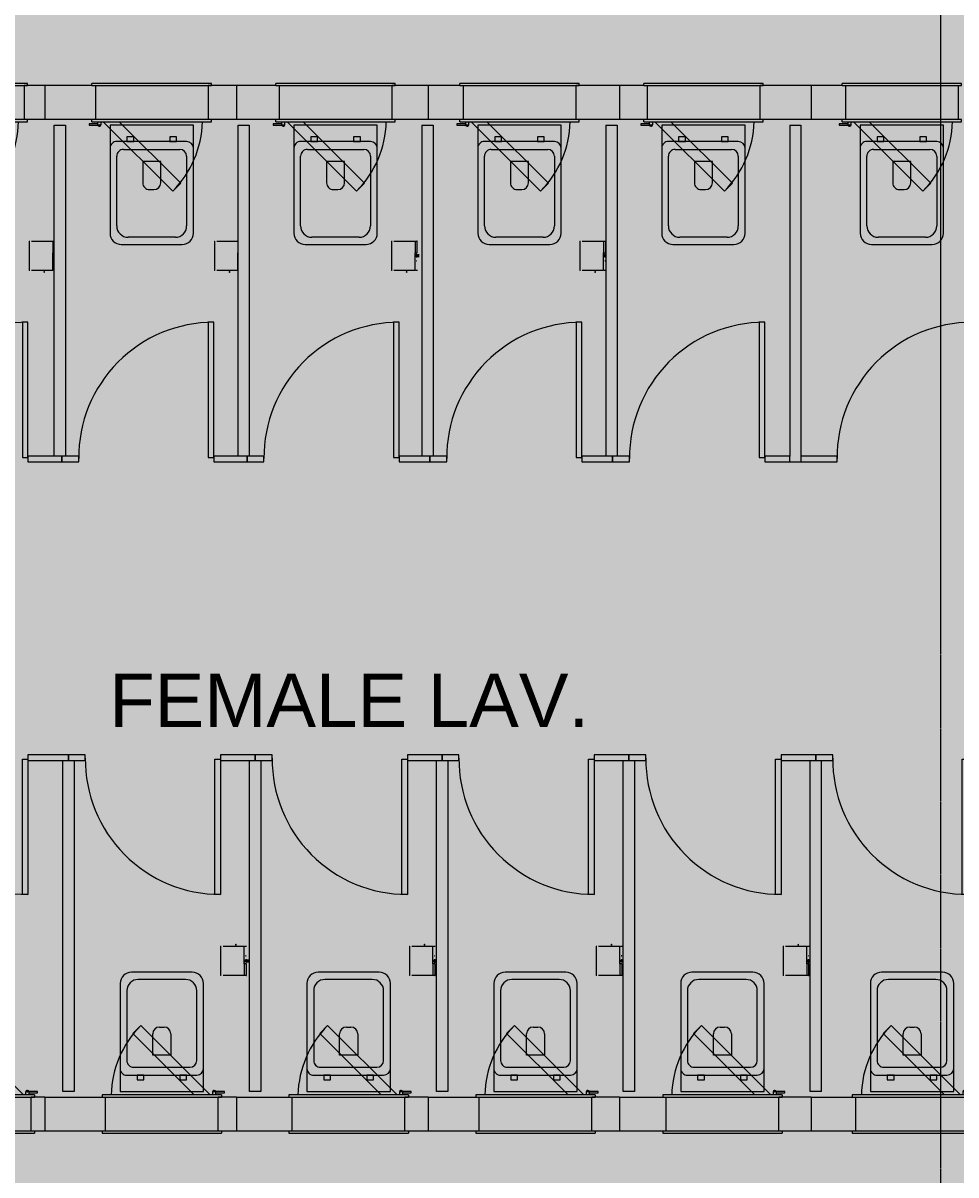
# Model space of a CAD drawing. Header units: millimetres. Extents: x 15878 to 679837, y -72324 to 391440.
# Drawn here: x 196110 to 200250, y 43002 to 48115 of the extents above; entities that cross this region are included whole.
import ezdxf

# ---------------------------------------------------------------- set-up
doc = ezdxf.new("R2010")
doc.units = ezdxf.units.MM
doc.linetypes.add('Grid Line__1_200_', pattern=[10.5, 6, -1.5, 1.5, -1.5])
for name, color, linetype, lineweight in [('A-DETL-GENF', 92, 'Continuous', 5), ('A-DOOR', 31, 'Continuous', 5), ('A-DOOR-FRAM', 31, 'Continuous', 5), ('A-FLOR', 192, 'Continuous', 5), ('A-WALL', 113, 'Continuous', 5), ('G-ANNO-TEXT', 231, 'Continuous', 5), ('P-SANR-FIXT', 6, 'Continuous', 5), ('S-GRID', 1, 'Continuous', 5)]:
    doc.layers.add(name, color=color, linetype=linetype, lineweight=lineweight)
doc.styles.add('Swis721 BT_2', font='swiss.ttf', dxfattribs={"height": 236.51772})

# ---------------------------------------------------------------- blocks, each defined once
blk = doc.blocks.new('DLN_Partition Door - 600x2100_100x25 _WH_GH_-15328233-G_F')
at = {"layer": 'A-DOOR', "color": 253}
for p, q in [((20, -509.1), (20, -534.1)), ((620, -509.1), (20, -509.1)), ((620, -534.1), (620, -509.1)), ((20, -534.1), (620, -534.1))]:
    blk.add_line(p, q, dxfattribs=at)
blk.add_arc((20, -534.1), 600, 0, 90.5, dxfattribs=at)
at = {"layer": 'P-SANR-FIXT', "color": 253}
for p, q in [((25, 115.9), (0, 115.9)), ((0, 115.9), (0, 65.9)), ((25, 65.9), (25, 115.9)), ((0, 65.9), (25, 65.9)), ((25, -534.1), (0, -534.1)), ((0, -534.1), (0, -684.1)), ((25, -684.1), (25, -534.1)), ((0, -684.1), (25, -684.1))]:
    blk.add_line(p, q, dxfattribs=at)
blk = doc.blocks.new('DLN_Partition Door - 600x2100_100x25 _WH_GH_-15328968-G_F')
at = {"layer": 'A-DOOR', "color": 253}
for p, q in [((20, 509.1), (20, 534.1)), ((20, 534.1), (620, 534.1)), ((620, 534.1), (620, 509.1)), ((620, 509.1), (20, 509.1))]:
    blk.add_line(p, q, dxfattribs=at)
blk.add_arc((20, 534.1), 600, 269.5, 360, dxfattribs=at)
at = {"layer": 'P-SANR-FIXT', "color": 253}
for p, q in [((25, 713.3), (0, 713.3)), ((0, 713.3), (0, 534.1)), ((25, 534.1), (25, 713.3)), ((0, 534.1), (25, 534.1)), ((25, -65.9), (0, -65.9)), ((0, -65.9), (0, -115.9)), ((25, -115.9), (25, -65.9)), ((0, -115.9), (25, -115.9))]:
    blk.add_line(p, q, dxfattribs=at)
blk = doc.blocks.new('DLN_Toilet Paper Roll - DLN_Toilet Paper Roll-V426-G_F')
at = {"layer": 'P-SANR-FIXT', "color": 253}
for p, q in [((-65, -6.9), (-65, -5)), ((-65, -6.9), (-65, -6.1)), ((-65, -6.1), (-65, -6.9)), ((-65, -15.5), (-65, -6.9)), ((-65, -6.9), (-12.7, -6.9)), ((-65, -109.6), (-65, -15.5)), ((-65, -15.5), (-12.7, -15.5)), ((-12.7, -6.9), (-12.7, -6.1)), ((-12.7, -6.1), (-12.7, -6.9)), ((-12.7, -15.5), (-12.7, -6.9)), ((65, -15.5), (-12.7, -15.5)), ((-5, -11), (5, -11)), ((5, -11), (-5, -11)), ((23.2, -9.3), (23.2, -6.9)), ((23.2, -6.9), (23.2, -9.3)), ((65, -5), (65, -12.4)), ((65, -15.5), (65, -109.6)), ((-65, -120.1), (-65, -117.5)), ((-65, -120.1), (65, -120.1)), ((65, -117.5), (65, -120.1))]:
    blk.add_line(p, q, dxfattribs=at)
for start_param, end_param in [(0, 3.141593), (3.141593, 6.283185)]:
    blk.add_ellipse((71.8, -52.8), major_axis=(2, 0), ratio=0.802744, start_param=start_param, end_param=end_param, dxfattribs=at)
for points, knots in [([(-4.7, -9.3), (-4.6, -9.2), (-4.6, -8.9), (-4.5, -8.5), (-4.5, -8), (-4.5, -7.6), (-4.6, -7.1), (-4.8, -6.6), (-4.9, -6.3), (-5, -6.1), (-5, -6.1), (-5, -6.1)], [0, 0, 0, 0, 0.1, 0.2, 0.3, 0.4, 0.5, 0.6, 0.8, 0.9, 0.9644096, 0.9644096, 0.9644096, 0.9644096]), ([(-5, -6.1), (-5, -6.1), (-5, -6.2), (-4.9, -6.4), (-4.8, -6.7), (-4.8, -6.9)], [0, 0, 0, 0, 0.25, 0.5, 1, 1, 1, 1]), ([(-4.8, -6.9), (-4.7, -7.2), (-4.7, -7.6), (-4.6, -8.3), (-4.7, -8.8), (-4.8, -9.3), (-4.9, -9.7), (-5, -10), (-5, -10.1), (-5, -10.1)], [0, 0, 0, 0, 0.222222, 0.333333, 0.444444, 0.583333, 0.722222, 0.861111, 1, 1, 1, 1]), ([(-5, -10.1), (-5, -10.1), (-5, -10.1), (-4.9, -10), (-4.8, -9.8), (-4.7, -9.5), (-4.7, -9.3)], [0.0801932, 0.0801932, 0.0801932, 0.0801932, 0.2, 0.4, 0.7, 1, 1, 1, 1]), ([(5, -6.1), (5, -6.1), (5, -6.1), (4.9, -6.3), (4.8, -6.6), (4.6, -7.1), (4.5, -7.6), (4.5, -8), (4.5, -8.5), (4.6, -8.9), (4.6, -9.2), (4.7, -9.3)], [0.0355904, 0.0355904, 0.0355904, 0.0355904, 0.1, 0.2, 0.4, 0.5, 0.6, 0.7, 0.8, 0.9, 1, 1, 1, 1]), ([(5, -10.1), (5, -10.1), (5, -10), (4.9, -9.8), (4.8, -9.3), (4.7, -8.7), (4.7, -8.3), (4.6, -8), (4.7, -7.7), (4.7, -7.3), (4.8, -7.1), (4.8, -6.9)], [0, 0, 0, 0, 0.111111, 0.222222, 0.444444, 0.583333, 0.652778, 0.722222, 0.791667, 0.861111, 1, 1, 1, 1]), ([(4.7, -9.3), (4.7, -9.5), (4.9, -9.8), (5, -10.1), (5, -10.1), (5, -10.1)], [0, 0, 0, 0, 0.4, 0.7, 0.9198068, 0.9198068, 0.9198068, 0.9198068]), ([(4.8, -6.9), (4.8, -6.7), (4.9, -6.4), (5, -6.2), (5, -6.1), (5, -6.1)], [0, 0, 0, 0, 0.5, 0.75, 1, 1, 1, 1])]:
    blk.add_open_spline(points, degree=3, knots=knots, dxfattribs=at)
blk = doc.blocks.new('DLN_Toilet Paper Roll - DLN_Toilet Paper Roll-2430284-G_F')
at = {"layer": 'P-SANR-FIXT', "color": 253}
for p, q in [((-7, 0), (7, 0)), ((7, 0), (-7, 0)), ((-65, -6.9), (-65, -5)), ((-65, -6.9), (-65, -6.1)), ((-65, -6.1), (-65, -6.9)), ((-65, -15.5), (-65, -6.9)), ((-65, -6.9), (-12.7, -6.9)), ((-65, -109.6), (-65, -15.5)), ((-65, -15.5), (-12.7, -15.5)), ((-12.7, -6.9), (-12.7, -6.1)), ((-12.7, -6.1), (-12.7, -6.9)), ((-12.7, -15.5), (-12.7, -6.9)), ((65, -15.5), (-12.7, -15.5)), ((-7, -2), (7, -2)), ((7, -2), (-7, -2)), ((-5, -5), (5, -5)), ((5, -5), (-5, -5)), ((-5, -11), (5, -11)), ((5, -11), (-5, -11)), ((-3, -2), (3, -2)), ((3, -2), (-3, -2)), ((-3, -5), (3, -5)), ((3, -5), (-3, -5)), ((23.2, -9.3), (23.2, -6.9)), ((23.2, -6.9), (23.2, -9.3)), ((65, -5), (65, -12.4)), ((65, -15.5), (65, -109.6)), ((-65, -120.1), (-65, -117.5)), ((-65, -120.1), (65, -120.1)), ((65, -117.5), (65, -120.1))]:
    blk.add_line(p, q, dxfattribs=at)
for start_param, end_param in [(0, 3.141593), (3.141593, 6.283185)]:
    blk.add_ellipse((71.8, -52.8), major_axis=(2, 0), ratio=0.802744, start_param=start_param, end_param=end_param, dxfattribs=at)
for points, knots in [([(-4.7, -9.3), (-4.6, -9.2), (-4.6, -8.9), (-4.5, -8.5), (-4.5, -8), (-4.5, -7.6), (-4.6, -7.1), (-4.8, -6.6), (-4.9, -6.3), (-5, -6.1), (-5, -6.1), (-5, -6.1)], [0, 0, 0, 0, 0.1, 0.2, 0.3, 0.4, 0.5, 0.6, 0.8, 0.9, 0.9644096, 0.9644096, 0.9644096, 0.9644096]), ([(-5, -6.1), (-5, -6.1), (-5, -6.2), (-4.9, -6.4), (-4.8, -6.7), (-4.8, -6.9)], [0, 0, 0, 0, 0.25, 0.5, 1, 1, 1, 1]), ([(-4.8, -6.9), (-4.7, -7.2), (-4.7, -7.6), (-4.6, -8.3), (-4.7, -8.8), (-4.8, -9.3), (-4.9, -9.7), (-5, -10), (-5, -10.1), (-5, -10.1)], [0, 0, 0, 0, 0.222222, 0.333333, 0.444444, 0.583333, 0.722222, 0.861111, 1, 1, 1, 1]), ([(-5, -10.1), (-5, -10.1), (-5, -10.1), (-4.9, -10), (-4.8, -9.8), (-4.7, -9.5), (-4.7, -9.3)], [0.0801932, 0.0801932, 0.0801932, 0.0801932, 0.2, 0.4, 0.7, 1, 1, 1, 1]), ([(5, -6.1), (5, -6.1), (5, -6.1), (4.9, -6.3), (4.8, -6.6), (4.6, -7.1), (4.5, -7.6), (4.5, -8), (4.5, -8.5), (4.6, -8.9), (4.6, -9.2), (4.7, -9.3)], [0.0355904, 0.0355904, 0.0355904, 0.0355904, 0.1, 0.2, 0.4, 0.5, 0.6, 0.7, 0.8, 0.9, 1, 1, 1, 1]), ([(5, -10.1), (5, -10.1), (5, -10), (4.9, -9.8), (4.8, -9.3), (4.7, -8.7), (4.7, -8.3), (4.6, -8), (4.7, -7.7), (4.7, -7.3), (4.8, -7.1), (4.8, -6.9)], [0, 0, 0, 0, 0.111111, 0.222222, 0.444444, 0.583333, 0.652778, 0.722222, 0.791667, 0.861111, 1, 1, 1, 1]), ([(4.7, -9.3), (4.7, -9.5), (4.9, -9.8), (5, -10.1), (5, -10.1), (5, -10.1)], [0, 0, 0, 0, 0.4, 0.7, 0.9198068, 0.9198068, 0.9198068, 0.9198068]), ([(4.8, -6.9), (4.8, -6.7), (4.9, -6.4), (5, -6.2), (5, -6.1), (5, -6.1)], [0, 0, 0, 0, 0.5, 0.75, 1, 1, 1, 1])]:
    blk.add_open_spline(points, degree=3, knots=knots, dxfattribs=at)
blk = doc.blocks.new('DLN_Toilet Paper Roll - DLN_Toilet Paper Roll-V440-G_F')
at = {"layer": 'P-SANR-FIXT', "color": 253}
for p, q in [((-65, -109.6), (-65, -15.5)), ((-65, -15.5), (-12.7, -15.5)), ((65, -15.5), (-12.7, -15.5)), ((65, -15.5), (65, -109.6)), ((-65, -120.1), (-65, -117.5)), ((-65, -120.1), (65, -120.1)), ((65, -117.5), (65, -120.1))]:
    blk.add_line(p, q, dxfattribs=at)
for start_param, end_param in [(0, 3.141593), (3.141593, 6.283185)]:
    blk.add_ellipse((71.8, -52.8), major_axis=(2, 0), ratio=0.802744, start_param=start_param, end_param=end_param, dxfattribs=at)
blk = doc.blocks.new('DLN_Toilet Paper Roll - DLN_Toilet Paper Roll-V448-G_F')
at = {"layer": 'P-SANR-FIXT', "color": 253}
for p, q in [((-65, -15.5), (-65, -11)), ((-65, -109.6), (-65, -15.5)), ((-65, -15.5), (-12.7, -15.5)), ((-12.7, -15.5), (-12.7, -11)), ((65, -15.5), (-12.7, -15.5)), ((-5, -11), (5, -11)), ((5, -11), (-5, -11)), ((23.2, -9.3), (23.2, -8.9)), ((23.2, -8.9), (23.2, -9.3)), ((65, -6.9), (65, -12.4)), ((65, -15.5), (65, -109.6)), ((-65, -120.1), (-65, -117.5)), ((-65, -120.1), (65, -120.1)), ((65, -117.5), (65, -120.1))]:
    blk.add_line(p, q, dxfattribs=at)
for start_param, end_param in [(0, 3.141593), (3.141593, 6.283185)]:
    blk.add_ellipse((71.8, -52.8), major_axis=(2, 0), ratio=0.802744, start_param=start_param, end_param=end_param, dxfattribs=at)
for points, knots in [([(-4.8, -9.2), (-4.8, -9.2), (-4.8, -9.4), (-4.9, -9.7), (-5, -10), (-5, -10.1), (-5, -10.1)], [0.5555556, 0.5555556, 0.5555556, 0.5555556, 0.5833333, 0.7222222, 0.8611111, 1, 1, 1, 1]), ([(-5, -10.1), (-5, -10.1), (-5, -10.1), (-4.9, -10), (-4.8, -9.8), (-4.7, -9.5), (-4.7, -9.3)], [0.0801932, 0.0801932, 0.0801932, 0.0801932, 0.2, 0.4, 0.7, 1, 1, 1, 1]), ([(4.7, -9.3), (4.7, -9.5), (4.9, -9.8), (5, -10.1), (5, -10.1), (5, -10.1)], [0, 0, 0, 0, 0.4, 0.7, 0.9198068, 0.9198068, 0.9198068, 0.9198068]), ([(5, -10.1), (5, -10.1), (5, -10), (4.9, -9.8), (4.8, -9.4), (4.8, -9.2)], [0, 0, 0, 0, 0.1111111, 0.2222222, 0.4444444, 0.4444444, 0.4444444, 0.4444444])]:
    blk.add_open_spline(points, degree=3, knots=knots, dxfattribs=at)
for points in [[(-4.7, -9.3), (-4.6, -9.2), (-4.6, -9.1), (-4.6, -8.9)], [(4.6, -8.9), (4.6, -9.1), (4.6, -9.2), (4.7, -9.3)]]:
    blk.add_open_spline(points, degree=3, dxfattribs=at)
blk = doc.blocks.new('DLN_Toilet Paper Roll - DLN_Toilet Paper Roll-V473-G_F')
at = {"layer": 'P-SANR-FIXT', "color": 253}
for p, q in [((-65, 117.5), (-65, 120.1)), ((65, 120.1), (-65, 120.1)), ((-65, 15.5), (-65, 109.6)), ((65, 120.1), (65, 117.5)), ((65, 109.6), (65, 15.5)), ((-65, 6.9), (-65, 15.5)), ((-12.7, 15.5), (-65, 15.5)), ((-65, 6.9), (-65, 6.1)), ((-65, 6.1), (-65, 6.9)), ((-12.7, 6.9), (-65, 6.9)), ((-65, 5), (-65, 6.9)), ((-12.7, 6.9), (-12.7, 15.5)), ((-12.7, 15.5), (65, 15.5)), ((-12.7, 6.9), (-12.7, 6.1)), ((-12.7, 6.1), (-12.7, 6.9)), ((-7, 2), (7, 2)), ((7, 2), (-7, 2)), ((-5, 11), (5, 11)), ((5, 11), (-5, 11)), ((-5, 5), (5, 5)), ((5, 5), (-5, 5)), ((-3, 5), (3, 5)), ((3, 5), (-3, 5)), ((-3, 2), (3, 2)), ((3, 2), (-3, 2)), ((23.2, 9.3), (23.2, 6.9)), ((23.2, 6.9), (23.2, 9.3)), ((65, 12.4), (65, 5))]:
    blk.add_line(p, q, dxfattribs=at)
for major_axis in [(-2, 0), (2, 0)]:
    blk.add_ellipse((71.8, 52.8), major_axis=major_axis, ratio=0.802744, start_param=3.141593, end_param=6.283185, dxfattribs=at)
for points, knots in [([(-4.7, 9.3), (-4.7, 9.5), (-4.9, 9.8), (-5, 10.1), (-5, 10.1), (-5, 10.1)], [0, 0, 0, 0, 0.4, 0.7, 0.9198068, 0.9198068, 0.9198068, 0.9198068]), ([(-5, 10.1), (-5, 10.1), (-5, 10), (-4.9, 9.8), (-4.8, 9.3), (-4.7, 8.7), (-4.7, 8.3), (-4.6, 8), (-4.7, 7.7), (-4.7, 7.3), (-4.8, 7.1), (-4.8, 6.9)], [0, 0, 0, 0, 0.111111, 0.222222, 0.444444, 0.583333, 0.652778, 0.722222, 0.791667, 0.861111, 1, 1, 1, 1]), ([(-5, 6.1), (-5, 6.1), (-5, 6.1), (-4.9, 6.3), (-4.8, 6.6), (-4.6, 7.1), (-4.5, 7.6), (-4.5, 8), (-4.5, 8.5), (-4.6, 8.9), (-4.6, 9.2), (-4.7, 9.3)], [0.0355904, 0.0355904, 0.0355904, 0.0355904, 0.1, 0.2, 0.4, 0.5, 0.6, 0.7, 0.8, 0.9, 1, 1, 1, 1]), ([(-4.8, 6.9), (-4.8, 6.7), (-4.9, 6.4), (-5, 6.2), (-5, 6.1), (-5, 6.1)], [0, 0, 0, 0, 0.5, 0.75, 1, 1, 1, 1]), ([(4.7, 9.3), (4.6, 9.2), (4.6, 8.9), (4.5, 8.5), (4.5, 8), (4.5, 7.6), (4.6, 7.1), (4.8, 6.6), (4.9, 6.3), (5, 6.1), (5, 6.1), (5, 6.1)], [0, 0, 0, 0, 0.1, 0.2, 0.3, 0.4, 0.5, 0.6, 0.8, 0.9, 0.9644096, 0.9644096, 0.9644096, 0.9644096]), ([(4.8, 6.9), (4.7, 7.2), (4.7, 7.6), (4.6, 8.3), (4.7, 8.8), (4.8, 9.3), (4.9, 9.7), (5, 10), (5, 10.1), (5, 10.1)], [0, 0, 0, 0, 0.222222, 0.333333, 0.444444, 0.583333, 0.722222, 0.861111, 1, 1, 1, 1]), ([(5, 10.1), (5, 10.1), (5, 10.1), (4.9, 10), (4.8, 9.8), (4.7, 9.5), (4.7, 9.3)], [0.0801932, 0.0801932, 0.0801932, 0.0801932, 0.2, 0.4, 0.7, 1, 1, 1, 1]), ([(5, 6.1), (5, 6.1), (5, 6.2), (4.9, 6.4), (4.8, 6.7), (4.8, 6.9)], [0, 0, 0, 0, 0.25, 0.5, 1, 1, 1, 1])]:
    blk.add_open_spline(points, degree=3, knots=knots, dxfattribs=at)
blk = doc.blocks.new('DLN_Toilet Paper Roll - DLN_Toilet Paper Roll-3170394-G_F')
at = {"layer": 'P-SANR-FIXT', "color": 253}
for p, q in [((-65, 117.5), (-65, 120.1)), ((65, 120.1), (-65, 120.1)), ((-65, 15.5), (-65, 109.6)), ((65, 120.1), (65, 117.5)), ((65, 109.6), (65, 15.5)), ((-65, 6.9), (-65, 15.5)), ((-12.7, 15.5), (-65, 15.5)), ((-65, 6.9), (-65, 6.1)), ((-65, 6.1), (-65, 6.9)), ((-12.7, 6.9), (-65, 6.9)), ((-65, 5), (-65, 6.9)), ((-12.7, 6.9), (-12.7, 15.5)), ((-12.7, 15.5), (65, 15.5)), ((-12.7, 6.9), (-12.7, 6.1)), ((-12.7, 6.1), (-12.7, 6.9)), ((-7, 2), (7, 2)), ((7, 2), (-7, 2)), ((-7, 0), (7, 0)), ((7, 0), (-7, 0)), ((-5, 11), (5, 11)), ((5, 11), (-5, 11)), ((-5, 5), (5, 5)), ((5, 5), (-5, 5)), ((-3, 5), (3, 5)), ((3, 5), (-3, 5)), ((-3, 2), (3, 2)), ((3, 2), (-3, 2)), ((23.2, 9.3), (23.2, 6.9)), ((23.2, 6.9), (23.2, 9.3)), ((65, 12.4), (65, 5))]:
    blk.add_line(p, q, dxfattribs=at)
for major_axis in [(-2, 0), (2, 0)]:
    blk.add_ellipse((71.8, 52.8), major_axis=major_axis, ratio=0.802744, start_param=3.141593, end_param=6.283185, dxfattribs=at)
for points, knots in [([(-4.7, 9.3), (-4.7, 9.5), (-4.9, 9.8), (-5, 10.1), (-5, 10.1), (-5, 10.1)], [0, 0, 0, 0, 0.4, 0.7, 0.9198068, 0.9198068, 0.9198068, 0.9198068]), ([(-5, 10.1), (-5, 10.1), (-5, 10), (-4.9, 9.8), (-4.8, 9.3), (-4.7, 8.7), (-4.7, 8.3), (-4.6, 8), (-4.7, 7.7), (-4.7, 7.3), (-4.8, 7.1), (-4.8, 6.9)], [0, 0, 0, 0, 0.111111, 0.222222, 0.444444, 0.583333, 0.652778, 0.722222, 0.791667, 0.861111, 1, 1, 1, 1]), ([(-5, 6.1), (-5, 6.1), (-5, 6.1), (-4.9, 6.3), (-4.8, 6.6), (-4.6, 7.1), (-4.5, 7.6), (-4.5, 8), (-4.5, 8.5), (-4.6, 8.9), (-4.6, 9.2), (-4.7, 9.3)], [0.0355904, 0.0355904, 0.0355904, 0.0355904, 0.1, 0.2, 0.4, 0.5, 0.6, 0.7, 0.8, 0.9, 1, 1, 1, 1]), ([(-4.8, 6.9), (-4.8, 6.7), (-4.9, 6.4), (-5, 6.2), (-5, 6.1), (-5, 6.1)], [0, 0, 0, 0, 0.5, 0.75, 1, 1, 1, 1]), ([(4.7, 9.3), (4.6, 9.2), (4.6, 8.9), (4.5, 8.5), (4.5, 8), (4.5, 7.6), (4.6, 7.1), (4.8, 6.6), (4.9, 6.3), (5, 6.1), (5, 6.1), (5, 6.1)], [0, 0, 0, 0, 0.1, 0.2, 0.3, 0.4, 0.5, 0.6, 0.8, 0.9, 0.9644096, 0.9644096, 0.9644096, 0.9644096]), ([(4.8, 6.9), (4.7, 7.2), (4.7, 7.6), (4.6, 8.3), (4.7, 8.8), (4.8, 9.3), (4.9, 9.7), (5, 10), (5, 10.1), (5, 10.1)], [0, 0, 0, 0, 0.222222, 0.333333, 0.444444, 0.583333, 0.722222, 0.861111, 1, 1, 1, 1]), ([(5, 10.1), (5, 10.1), (5, 10.1), (4.9, 10), (4.8, 9.8), (4.7, 9.5), (4.7, 9.3)], [0.0801932, 0.0801932, 0.0801932, 0.0801932, 0.2, 0.4, 0.7, 1, 1, 1, 1]), ([(5, 6.1), (5, 6.1), (5, 6.2), (4.9, 6.4), (4.8, 6.7), (4.8, 6.9)], [0, 0, 0, 0, 0.25, 0.5, 1, 1, 1, 1])]:
    blk.add_open_spline(points, degree=3, knots=knots, dxfattribs=at)
blk = doc.blocks.new('DLN_Toilet - DLN_Toilet-12122835-G_F')
at = {"layer": 'P-SANR-FIXT', "color": 253}
for p, q in [((135, 700), (-135, 700)), ((-105, 667.8), (105.2, 667.8)), ((-185, 650), (-185, 272.8)), ((-155, 307.8), (-155, 617.8)), ((155.2, 617.8), (155.2, 307.8)), ((185, 272.8), (185, 650)), ((-40, 426.5), (-40, 331.7)), ((10, 456.5), (-10, 456.5)), ((40, 331.7), (40, 426.5)), ((-40, 331.7), (40, 331.7)), ((-185, 272.8), (-185, 170)), ((125.2, 277.8), (-125, 277.8)), ((185, 170), (185, 272.8)), ((-155, 242.8), (155, 242.8)), ((-80, 242.8), (-110, 242.8)), ((-110, 242.8), (-110, 222.8)), ((-110, 222.8), (-80, 222.8)), ((-80, 222.8), (-80, 242.8)), ((110, 242.8), (80, 242.8)), ((80, 242.8), (80, 222.8)), ((80, 222.8), (110, 222.8)), ((110, 222.8), (110, 242.8)), ((-185, 170), (185, 170))]:
    blk.add_line(p, q, dxfattribs=at)
for centre, radius, start, end in [((-135, 650), 50, 90, 180), ((-105, 617.8), 50, 90, 180), ((105.2, 617.8), 50, 0, 90), ((135, 650), 50, 0, 90), ((-10, 426.5), 30, 90, 180), ((10, 426.5), 30, 360, 90), ((-125, 307.8), 30, 180, 270), ((125.2, 307.8), 30, 270, 0), ((-155, 272.8), 30, 180, 270), ((155, 272.8), 30, 270, 0)]:
    blk.add_arc(centre, radius, start, end, dxfattribs=at)
blk = doc.blocks.new('DLN_Toilet - DLN_Toilet-2427093-G_F')
at = {"layer": 'P-SANR-FIXT', "color": 253}
for p, q in [((-185, -170), (-185, -272.8)), ((185, -170), (-185, -170)), ((185, -272.8), (185, -170)), ((155, -242.8), (-155, -242.8)), ((-80, -222.8), (-110, -222.8)), ((-110, -222.8), (-110, -242.8)), ((-110, -242.8), (-80, -242.8)), ((-80, -242.8), (-80, -222.8)), ((80, -222.8), (80, -242.8)), ((110, -222.8), (80, -222.8)), ((80, -242.8), (110, -242.8)), ((110, -242.8), (110, -222.8)), ((-185, -272.8), (-185, -650)), ((125.2, -277.8), (-125, -277.8)), ((185, -650), (185, -272.8)), ((-155, -307.8), (-155, -617.8)), ((-40, -426.5), (-40, -331.7)), ((-40, -331.7), (40, -331.7)), ((40, -331.7), (40, -426.5)), ((155.2, -617.8), (155.2, -307.8)), ((10, -456.5), (-10, -456.5)), ((-135, -700), (135, -700)), ((-105, -667.8), (105.2, -667.8))]:
    blk.add_line(p, q, dxfattribs=at)
for centre, radius, start, end in [((-155, -272.8), 30, 90, 180), ((155, -272.8), 30, 360, 90), ((-125, -307.8), 30, 90, 180), ((125.2, -307.8), 30, 360, 90), ((-10, -426.5), 30, 180, 270), ((10, -426.5), 30, 270, 360), ((-135, -650), 50, 180, 270), ((-105, -617.8), 50, 180, 270), ((105.2, -617.8), 50, 270, 360), ((135, -650), 50, 270, 360)]:
    blk.add_arc(centre, radius, start, end, dxfattribs=at)
blk = doc.blocks.new('DLN-Access Panel__AP01_ - _AP04_ 450 x 650 _WH_-V654-G_F')
at = {"layer": 'A-DOOR', "color": 253}
for p, q in [((-265, 75), (-265, 85)), ((265, 85), (-265, 85)), ((-265, 75), (265, 75)), ((265, 75), (265, 85)), ((-240, -95), (-277.5, -95)), ((-277.5, -95), (-277.5, -100)), ((-277.5, -100), (-239.6, -100)), ((-265, -85), (-265, -78.1)), ((-265, -85), (265, -85)), ((265, -75), (-262.7, -75)), ((-240, -85), (-240, -97.5)), ((-225, -97.5), (-225, -85)), ((-215, -85), (93.2, -393.2)), ((128.6, -357.8), (-144.3, -85)), ((265, -85), (265, -75)), ((93.2, -393.2), (128.6, -357.8))]:
    blk.add_line(p, q, dxfattribs=at)
for centre, radius, start, end in [((-232.5, -97.5), 7.5, 180, 0), ((-232.5, -97.5), 7.5, 195, 0), ((-232.5, -97.5), 7.5, 199.4712, 360), ((-232.5, -97.5), 7.5, 199.4712, 360), ((-232.5, -97.5), 2, 180, 360), ((-232.5, -97.5), 2, 180, 360), ((-225, -75), 450, 315, 358.6824)]:
    blk.add_arc(centre, radius, start, end, dxfattribs=at)
at = {"layer": 'A-DOOR-FRAM', "color": 253}
for p, q in [((-250, 75), (-250, -75)), ((250, 75), (250, -75))]:
    blk.add_line(p, q, dxfattribs=at)
blk = doc.blocks.new('DLN-Access Panel__AP01_ - _AP04_ 450 x 650 _WH_-V653-G_F')
at = {"layer": 'A-DOOR', "color": 253}
for p, q in [((-265, 75), (-265, 85)), ((265, 85), (-265, 85)), ((-265, 75), (265, 75)), ((265, 75), (265, 85)), ((-240, -95), (-277.5, -95)), ((-277.5, -95), (-277.5, -100)), ((-277.5, -100), (-239.6, -100)), ((-265, -85), (-265, -75)), ((265, -75), (-265, -75)), ((-265, -85), (265, -85)), ((-240, -85), (-240, -97.5)), ((-225, -97.5), (-225, -85)), ((-215, -85), (93.2, -393.2)), ((128.6, -357.8), (-144.3, -85)), ((265, -85), (265, -75)), ((93.2, -393.2), (128.6, -357.8))]:
    blk.add_line(p, q, dxfattribs=at)
for centre, radius, start, end in [((-232.5, -97.5), 7.5, 180, 0), ((-232.5, -97.5), 7.5, 195, 0), ((-232.5, -97.5), 7.5, 199.4712, 360), ((-232.5, -97.5), 7.5, 199.4712, 360), ((-232.5, -97.5), 2, 180, 360), ((-232.5, -97.5), 2, 180, 360), ((-225, -75), 450, 315, 358.6824)]:
    blk.add_arc(centre, radius, start, end, dxfattribs=at)
at = {"layer": 'A-DOOR-FRAM', "color": 253}
for p, q in [((-250, 75), (-250, -75)), ((250, 75), (250, -75))]:
    blk.add_line(p, q, dxfattribs=at)
blk = doc.blocks.new('DLN-Access Panel__AP01_ - _AP04_ 450 x 650 _WH_-16053561-G_F')
at = {"layer": 'A-DOOR', "color": 253}
for p, q in [((-265, 75), (-265, 85)), ((265, 85), (-265, 85)), ((-265, 75), (265, 75)), ((265, 75), (265, 85)), ((-240, -95), (-277.5, -95)), ((-277.5, -95), (-277.5, -100)), ((-277.5, -100), (-239.6, -100)), ((-265, -85), (-265, -75)), ((265, -75), (-265, -75)), ((-265, -85), (265, -85)), ((-240, -85), (-240, -97.5)), ((-225, -97.5), (-225, -85)), ((-215, -85), (93.2, -393.2)), ((128.6, -357.8), (-144.3, -85)), ((265, -85), (265, -75)), ((93.2, -393.2), (128.6, -357.8))]:
    blk.add_line(p, q, dxfattribs=at)
for centre, radius, start, end in [((-232.5, -97.5), 7.5, 180, 0), ((-232.5, -97.5), 7.5, 195, 0), ((-232.5, -97.5), 7.5, 199.4712, 360), ((-232.5, -97.5), 7.5, 199.4712, 360), ((-232.5, -97.5), 2, 180, 360), ((-232.5, -97.5), 2, 180, 360), ((-225, -75), 450, 315, 358.6824)]:
    blk.add_arc(centre, radius, start, end, dxfattribs=at)
at = {"layer": 'A-DOOR-FRAM', "color": 253}
for p, q in [((-250, 75), (-250, -75)), ((250, 75), (250, -75))]:
    blk.add_line(p, q, dxfattribs=at)
blk = doc.blocks.new('DLN_Partition Door - 600x2100_100x25 _WH_GH_-15328571-G_F')
at = {"layer": 'A-DOOR', "color": 253}
for p, q in [((20, -509.1), (20, -534.1)), ((620, -509.1), (20, -509.1)), ((620, -534.1), (620, -509.1)), ((20, -534.1), (620, -534.1))]:
    blk.add_line(p, q, dxfattribs=at)
blk.add_arc((20, -534.1), 600, 0, 90.5, dxfattribs=at)
at = {"layer": 'P-SANR-FIXT', "color": 253}
for p, q in [((25, 140.9), (0, 140.9)), ((0, 140.9), (0, 65.9)), ((25, 65.9), (25, 140.9)), ((0, 65.9), (25, 65.9)), ((25, -534.1), (0, -534.1)), ((0, -534.1), (0, -681.1)), ((25, -681.1), (25, -534.1)), ((0, -681.1), (25, -681.1))]:
    blk.add_line(p, q, dxfattribs=at)
blk = doc.blocks.new('DLN_Partition Door - 600x2100_100x25 _WH_GH_-15328772-G_F')
at = {"layer": 'A-DOOR', "color": 253}
for p, q in [((20, -509.1), (20, -534.1)), ((620, -509.1), (20, -509.1)), ((620, -534.1), (620, -509.1)), ((20, -534.1), (620, -534.1))]:
    blk.add_line(p, q, dxfattribs=at)
blk.add_arc((20, -534.1), 600, 0, 90.5, dxfattribs=at)
at = {"layer": 'P-SANR-FIXT', "color": 253}
for p, q in [((25, 140.9), (0, 140.9)), ((0, 140.9), (0, 65.9)), ((25, 65.9), (25, 140.9)), ((0, 65.9), (25, 65.9)), ((25, -534.1), (0, -534.1)), ((0, -534.1), (0, -670.1)), ((25, -670.1), (25, -534.1)), ((0, -670.1), (25, -670.1))]:
    blk.add_line(p, q, dxfattribs=at)
blk = doc.blocks.new('DLN_Partition Door - 600x2100_100x25 _WH_GH_-15328855-G_F')
at = {"layer": 'A-DOOR', "color": 253}
for p, q in [((20, -509.1), (20, -534.1)), ((620, -509.1), (20, -509.1)), ((620, -534.1), (620, -509.1)), ((20, -534.1), (620, -534.1))]:
    blk.add_line(p, q, dxfattribs=at)
blk.add_arc((20, -534.1), 600, 0, 90.5, dxfattribs=at)
at = {"layer": 'P-SANR-FIXT', "color": 253}
for p, q in [((25, 140.9), (0, 140.9)), ((0, 140.9), (0, 65.9)), ((25, 65.9), (25, 140.9)), ((0, 65.9), (25, 65.9)), ((25, -534.1), (0, -534.1)), ((0, -534.1), (0, -645.1)), ((25, -645.1), (25, -534.1)), ((0, -645.1), (25, -645.1))]:
    blk.add_line(p, q, dxfattribs=at)
blk = doc.blocks.new('DLN_Partition Door - 600x2100_100x25 _WH_GH_-15329037-G_F')
at = {"layer": 'A-DOOR', "color": 253}
for p, q in [((20, 509.1), (20, 534.1)), ((20, 534.1), (620, 534.1)), ((620, 534.1), (620, 509.1)), ((620, 509.1), (20, 509.1))]:
    blk.add_line(p, q, dxfattribs=at)
blk.add_arc((20, 534.1), 600, 269.5, 360, dxfattribs=at)
at = {"layer": 'P-SANR-FIXT', "color": 253}
for p, q in [((25, 688.3), (0, 688.3)), ((0, 688.3), (0, 534.1)), ((25, 534.1), (25, 688.3)), ((0, 534.1), (25, 534.1)), ((25, -65.9), (0, -65.9)), ((0, -65.9), (0, -140.9)), ((25, -140.9), (25, -65.9)), ((0, -140.9), (25, -140.9))]:
    blk.add_line(p, q, dxfattribs=at)
blk = doc.blocks.new('DLN_Partition Door - 600x2100_100x25 _WH_GH_-18383212-G_F')
at = {"layer": 'A-DOOR', "color": 253}
for p, q in [((20, -509.1), (20, -534.1)), ((620, -509.1), (20, -509.1)), ((620, -534.1), (620, -509.1)), ((20, -534.1), (620, -534.1))]:
    blk.add_line(p, q, dxfattribs=at)
blk.add_arc((20, -534.1), 600, 0, 90.5, dxfattribs=at)
at = {"layer": 'P-SANR-FIXT', "color": 253}
for p, q in [((25, 225.9), (0, 225.9)), ((0, 225.9), (0, 65.9)), ((25, 65.9), (25, 225.9)), ((0, 65.9), (25, 65.9)), ((25, -534.1), (0, -534.1)), ((0, -534.1), (0, -694.1)), ((25, -694.1), (25, -534.1)), ((0, -694.1), (25, -694.1))]:
    blk.add_line(p, q, dxfattribs=at)

msp = doc.modelspace()

# ---------------------------------------------------------------- hatches: boundary and pattern name
at = {"layer": 'A-DETL-GENF', "transparency": 33554585}
h = msp.add_hatch(color=253, dxfattribs=at)
h.paths.add_polyline_path([(193031.8, 30457.5), (193031.8, 31607.5), (195106.8, 31607.5), (195106.8, 34107.5), (202306.8, 34107.5), (202306.8, 35797.5), (205331.8, 35797.5), (205331.8, 52007.5), (202831.8, 52007.5), (202831.8, 51406.3), (202231.8, 51406.3), (202231.8, 48337.5), (196081.8, 48337.5), (196081.8, 52057.5), (193181.8, 52057.5), (193181.8, 49957.5), (189481.8, 49957.5), (189481.8, 52057.5), (177431.8, 52057.5), (177431.8, 45607.5), (166981.8, 45607.5), (166981.8, 31607.5), (190881.8, 31607.5), (190881.8, 30457.5)], flags=0)
h.paths.add_polyline_path([(178081.8, 39607.5), (177481.8, 39607.5), (177481.8, 40207.5), (178081.8, 40207.5)], flags=0)
h.paths.add_polyline_path([(199881.8, 39607.5), (199881.8, 40207.5), (200481.8, 40207.5), (200481.8, 39607.5), (199984.4, 39607.5)], flags=0)
h.paths.add_polyline_path([(189481.8, 39607.5), (189481.8, 40207.5), (190081.8, 40207.5), (190081.8, 39607.5)], flags=0)
h.paths.add_polyline_path([(178081.8, 51407.5), (177481.8, 51407.5), (177481.8, 52007.5), (178081.8, 52007.5), (178081.8, 51515.3)], flags=0)

# ---------------------------------------------------------------- linework, layer by layer
at = {"layer": 'A-FLOR'}
for p, q in [((196430.8, 47687.5), (196206.8, 47687.5)), ((197246.8, 47687.5), (197056.8, 47687.5)), ((198062.8, 47687.5), (197906.8, 47687.5)), ((198878.8, 47687.5), (198756.8, 47687.5)), ((199759.3, 47687.5), (199606.8, 47687.5)), ((196206.8, 43347.5), (196475.6, 43347.5)), ((197056.8, 43347.5), (197304.7, 43347.5)), ((197906.8, 43347.5), (198133.9, 43347.5)), ((198756.8, 43347.5), (198963.1, 43347.5)), ((199606.8, 43347.5), (199804.7, 43347.5))]:
    msp.add_line(p, q, dxfattribs=at)
at = {"layer": 'A-WALL', "color": 253}
for p, q in [((196415.8, 47837.5), (196114.8, 47837.5)), ((196206.8, 47837.5), (196206.8, 47687.5)), ((197231.8, 47837.5), (196930.8, 47837.5)), ((197056.8, 47837.5), (197056.8, 47777.7)), ((198047.8, 47837.5), (197746.8, 47837.5)), ((197906.8, 47837.5), (197906.8, 47687.5)), ((198863.8, 47837.5), (198562.8, 47837.5)), ((198756.8, 47837.5), (198756.8, 47687.5)), ((199744.3, 47837.5), (199378.8, 47837.5)), ((199606.8, 47837.5), (199606.8, 47687.5)), ((197056.8, 47775.4), (197056.8, 47687.5)), ((196206.8, 47687.5), (196114.8, 47687.5)), ((196247.8, 46192.5), (196247.8, 47662.5)), ((196247.8, 47662.5), (196297.8, 47662.5)), ((196297.8, 47662.5), (196297.8, 46192.5)), ((197056.8, 47687.5), (196930.8, 47687.5)), ((197063.8, 46192.5), (197063.8, 47662.5)), ((197063.8, 47662.5), (197113.8, 47662.5)), ((197113.8, 47662.5), (197113.8, 46192.5)), ((197906.8, 47687.5), (197746.8, 47687.5)), ((197879.8, 47662.5), (197879.8, 46192.5)), ((197879.8, 47662.5), (197929.8, 47662.5)), ((197929.8, 47662.5), (197929.8, 46192.5)), ((198756.8, 47687.5), (198562.8, 47687.5)), ((198695.8, 47662.5), (198695.8, 46192.5)), ((198695.8, 47662.5), (198745.8, 47662.5)), ((198745.8, 47662.5), (198745.8, 46192.5)), ((199606.8, 47687.5), (199378.8, 47687.5)), ((199511.8, 47662.5), (199511.8, 46192.5)), ((199511.8, 47662.5), (199561.8, 47662.5)), ((199561.8, 47662.5), (199561.8, 46192.5)), ((199511.8, 46167.5), (199561.8, 46167.5)), ((196286, 43372.5), (196286, 44842.5)), ((196336, 44842.5), (196336, 43372.5)), ((197115.1, 43372.5), (197115.1, 44842.5)), ((197165.1, 44842.5), (197165.1, 43372.5)), ((197944.3, 43372.5), (197944.3, 44842.5)), ((197994.3, 44842.5), (197994.3, 43372.5)), ((198773.5, 43372.5), (198773.5, 44842.5)), ((198823.5, 44842.5), (198823.5, 43372.5)), ((199602.6, 43372.5), (199602.6, 44842.5)), ((199652.6, 43372.5), (199652.6, 44842.5)), ((196336, 43372.5), (196286, 43372.5)), ((197165.1, 43372.5), (197115.1, 43372.5)), ((197994.3, 43372.5), (197944.3, 43372.5)), ((198823.5, 43372.5), (198773.5, 43372.5)), ((199652.6, 43372.5), (199602.6, 43372.5)), ((196206.8, 43347.5), (196146.4, 43347.5)), ((196206.8, 43347.5), (196206.8, 43197.5)), ((197056.8, 43347.5), (196975.6, 43347.5)), ((197056.8, 43347.5), (197056.8, 43197.5)), ((197906.8, 43347.5), (197804.7, 43347.5)), ((197906.8, 43347.5), (197906.8, 43197.5)), ((198756.8, 43347.5), (198633.9, 43347.5)), ((198756.8, 43347.5), (198756.8, 43197.5)), ((199606.8, 43347.5), (199463.1, 43347.5)), ((199606.8, 43347.5), (199606.8, 43197.5)), ((196460.6, 43197.5), (196146.4, 43197.5)), ((197289.7, 43197.5), (196975.6, 43197.5)), ((198118.9, 43197.5), (197804.7, 43197.5)), ((198948.1, 43197.5), (198633.9, 43197.5)), ((199789.7, 43197.5), (199463.1, 43197.5))]:
    msp.add_line(p, q, dxfattribs=at)
at = {"layer": 'S-GRID', "color": 254, "linetype": 'Grid Line__1_200_'}
msp.add_line((200181.8, -17971.6), (200181.8, 51177.7), dxfattribs=at)

# ---------------------------------------------------------------- block references
at = {"layer": 'A-DOOR', "color": 253}
for name, p in [('DLN-Access Panel__AP01_ - _AP04_ 450 x 650 _WH_-V654-G_F', (195864.8, 47762.5)), ('DLN-Access Panel__AP01_ - _AP04_ 450 x 650 _WH_-V653-G_F', (196680.8, 47762.5)), ('DLN-Access Panel__AP01_ - _AP04_ 450 x 650 _WH_-V653-G_F', (197496.8, 47762.5)), ('DLN-Access Panel__AP01_ - _AP04_ 450 x 650 _WH_-V653-G_F', (198312.8, 47762.5)), ('DLN-Access Panel__AP01_ - _AP04_ 450 x 650 _WH_-V653-G_F', (199128.8, 47762.5)), ('DLN-Access Panel__AP01_ - _AP04_ 450 x 650 _WH_-V653-G_F', (200009.3, 47762.5))]:
    msp.add_blockref(name, p, dxfattribs=at)
at = {"layer": 'A-DOOR', "color": 253, "rotation": 180}
for p in [(195896.4, 43272.5), (196725.6, 43272.5), (197554.7, 43272.5), (198383.9, 43272.5), (199213.1, 43272.5), (200054.7, 43272.5)]:
    msp.add_blockref('DLN-Access Panel__AP01_ - _AP04_ 450 x 650 _WH_-16053561-G_F', p, dxfattribs=at)
at = {"layer": 'P-SANR-FIXT', "color": 253}
for name, p, rotation in [('DLN_Toilet Paper Roll - DLN_Toilet Paper Roll-3170394-G_F', (197106.8, 43952.5), 90.00000000000018), ('DLN_Toilet Paper Roll - DLN_Toilet Paper Roll-V473-G_F', (197944.3, 43952.5), 90.00000000000018), ('DLN_Toilet Paper Roll - DLN_Toilet Paper Roll-V473-G_F', (198773.5, 43952.5), 90.00000000000018), ('DLN_Toilet Paper Roll - DLN_Toilet Paper Roll-V473-G_F', (199602.6, 43952.5), 90.00000000000018), ('DLN_Toilet - DLN_Toilet-12122835-G_F', (196680.8, 47832.5), 180), ('DLN_Toilet - DLN_Toilet-12122835-G_F', (197496.8, 47832.5), 180), ('DLN_Toilet - DLN_Toilet-12122835-G_F', (198312.8, 47832.5), 180), ('DLN_Toilet - DLN_Toilet-12122835-G_F', (199128.8, 47832.5), 180), ('DLN_Toilet - DLN_Toilet-12122835-G_F', (200009.3, 47832.5), 180), ('DLN_Toilet Paper Roll - DLN_Toilet Paper Roll-V448-G_F', (196256.8, 47082.5), 270.0000000000002), ('DLN_Toilet Paper Roll - DLN_Toilet Paper Roll-V440-G_F', (197078.8, 47082.5), 270.0000000000002), ('DLN_Toilet Paper Roll - DLN_Toilet Paper Roll-2430284-G_F', (197864.8, 47082.5), 270.0000000000002), ('DLN_Toilet Paper Roll - DLN_Toilet Paper Roll-V426-G_F', (198700.8, 47082.5), 270.0000000000002), ('DLN_Partition Door - 600x2100_100x25 _WH_GH_-15328233-G_F', (195597.7, 46167.5), 90.0000000000002), ('DLN_Partition Door - 600x2100_100x25 _WH_GH_-15328571-G_F', (196422.7, 46167.5), 90.0000000000002), ('DLN_Partition Door - 600x2100_100x25 _WH_GH_-15328772-G_F', (197244.7, 46167.5), 90.0000000000002), ('DLN_Partition Door - 600x2100_100x25 _WH_GH_-15328772-G_F', (198055.7, 46167.5), 90.0000000000002), ('DLN_Partition Door - 600x2100_100x25 _WH_GH_-15328855-G_F', (198866.7, 46167.5), 90.0000000000002), ('DLN_Partition Door - 600x2100_100x25 _WH_GH_-18383212-G_F', (199787.7, 46167.5), 90.0000000000002), ('DLN_Partition Door - 600x2100_100x25 _WH_GH_-15328968-G_F', (195597.7, 44867.5), 270.0000000000002), ('DLN_Partition Door - 600x2100_100x25 _WH_GH_-15329037-G_F', (196451.9, 44867.5), 270.0000000000002), ('DLN_Partition Door - 600x2100_100x25 _WH_GH_-15329037-G_F', (197281, 44867.5), 270.0000000000002), ('DLN_Partition Door - 600x2100_100x25 _WH_GH_-15329037-G_F', (198110.2, 44867.5), 270.0000000000002), ('DLN_Partition Door - 600x2100_100x25 _WH_GH_-15329037-G_F', (198939.4, 44867.5), 270.0000000000002), ('DLN_Partition Door - 600x2100_100x25 _WH_GH_-15329037-G_F', (199768.5, 44867.5), 270.0000000000002), ('DLN_Toilet - DLN_Toilet-2427093-G_F', (196725.6, 43202.5), 180), ('DLN_Toilet - DLN_Toilet-2427093-G_F', (197554.7, 43202.5), 180), ('DLN_Toilet - DLN_Toilet-2427093-G_F', (198383.9, 43202.5), 180), ('DLN_Toilet - DLN_Toilet-2427093-G_F', (199213.1, 43202.5), 180), ('DLN_Toilet - DLN_Toilet-2427093-G_F', (200054.7, 43202.5), 180)]:
    msp.add_blockref(name, p, dxfattribs=dict(at, rotation=rotation))

# ---------------------------------------------------------------- texts
at = {"layer": 'G-ANNO-TEXT', "color": 7, "insert": (196492.2, 45227.4), "char_height": 236.518, "width": 2451, "attachment_point": 1, "line_spacing_factor": 1.00667, "style": 'Swis721 BT_2'}
msp.add_mtext('FEMALE LAV.', dxfattribs=at)

doc.saveas('drawing.dxf')
